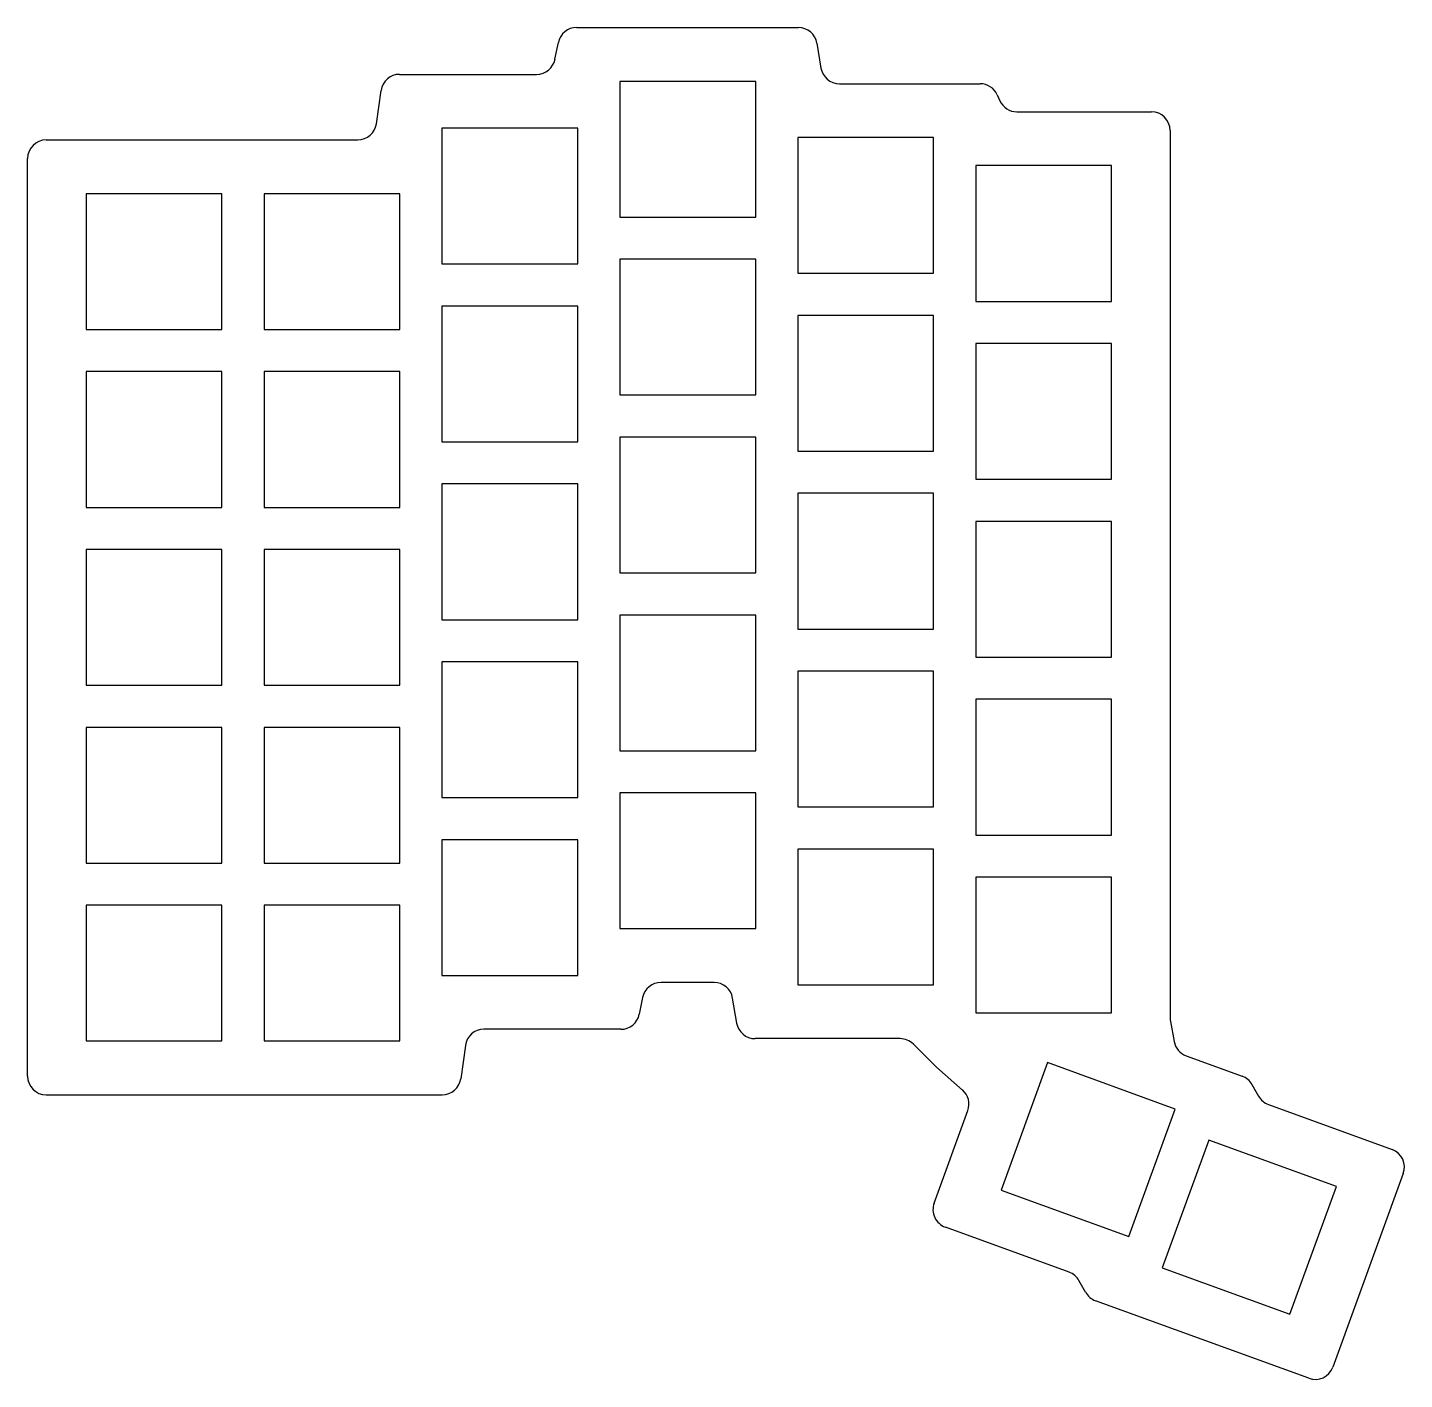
# Model space of a CAD drawing. Header units: millimetres. Extents: x -14 to 134, y -43 to 101.
import ezdxf

# ---------------------------------------------------------------- set-up
doc = ezdxf.new("R2010")
doc.units = ezdxf.units.MM

msp = doc.modelspace()

# ---------------------------------------------------------------- linework, layer by layer
for p, q in [((45.14, 101), (68.81, 101)), ((42.82, 97.61), (43.18, 99.39)), ((70.78, 99.33), (71.22, 96.67)), ((26.23, 96), (40.86, 96)), ((23.75, 90.72), (24.25, 94.28)), ((64.25, 95.25), (49.75, 95.25)), ((49.75, 95.25), (49.75, 80.75)), ((64.25, 80.75), (64.25, 95.25)), ((73.19, 95), (88.21, 95)), ((90.03, 93.82), (90.32, 93.18)), ((92.15, 92), (106.5, 92)), ((45.25, 90.25), (30.75, 90.25)), ((30.75, 90.25), (30.75, 75.75)), ((45.25, 75.75), (45.25, 90.25)), ((108.5, 90), (108.5, -4.82)), ((-11.5, 89), (21.77, 89)), ((83.25, 89.25), (68.75, 89.25)), ((68.75, 89.25), (68.75, 74.75)), ((83.25, 74.75), (83.25, 89.25)), ((-13.5, -11), (-13.5, 87)), ((102.25, 86.25), (87.75, 86.25)), ((87.75, 86.25), (87.75, 71.75)), ((102.25, 71.75), (102.25, 86.25)), ((7.25, 83.25), (-7.25, 83.25)), ((-7.25, 83.25), (-7.25, 68.75)), ((7.25, 68.75), (7.25, 83.25)), ((26.25, 83.25), (11.75, 83.25)), ((11.75, 83.25), (11.75, 68.75)), ((26.25, 68.75), (26.25, 83.25)), ((49.75, 80.75), (64.25, 80.75)), ((30.75, 75.75), (45.25, 75.75)), ((64.25, 76.25), (49.75, 76.25)), ((49.75, 76.25), (49.75, 61.75)), ((64.25, 61.75), (64.25, 76.25)), ((68.75, 74.75), (83.25, 74.75)), ((45.25, 71.25), (30.75, 71.25)), ((30.75, 71.25), (30.75, 56.75)), ((45.25, 56.75), (45.25, 71.25)), ((87.75, 71.75), (102.25, 71.75)), ((83.25, 70.25), (68.75, 70.25)), ((68.75, 70.25), (68.75, 55.75)), ((83.25, 55.75), (83.25, 70.25)), ((-7.25, 68.75), (7.25, 68.75)), ((11.75, 68.75), (26.25, 68.75)), ((102.25, 67.25), (87.75, 67.25)), ((87.75, 67.25), (87.75, 52.75)), ((102.25, 52.75), (102.25, 67.25)), ((7.25, 64.25), (-7.25, 64.25)), ((-7.25, 64.25), (-7.25, 49.75)), ((7.25, 49.75), (7.25, 64.25)), ((26.25, 64.25), (11.75, 64.25)), ((11.75, 64.25), (11.75, 49.75)), ((26.25, 49.75), (26.25, 64.25)), ((49.75, 61.75), (64.25, 61.75)), ((30.75, 56.75), (45.25, 56.75)), ((64.25, 57.25), (49.75, 57.25)), ((49.75, 57.25), (49.75, 42.75)), ((64.25, 42.75), (64.25, 57.25)), ((68.75, 55.75), (83.25, 55.75)), ((45.25, 52.25), (30.75, 52.25)), ((30.75, 52.25), (30.75, 37.75)), ((45.25, 37.75), (45.25, 52.25)), ((87.75, 52.75), (102.25, 52.75)), ((83.25, 51.25), (68.75, 51.25)), ((68.75, 51.25), (68.75, 36.75)), ((83.25, 36.75), (83.25, 51.25)), ((-7.25, 49.75), (7.25, 49.75)), ((11.75, 49.75), (26.25, 49.75)), ((102.25, 48.25), (87.75, 48.25)), ((87.75, 48.25), (87.75, 33.75)), ((102.25, 33.75), (102.25, 48.25)), ((7.25, 45.25), (-7.25, 45.25)), ((-7.25, 45.25), (-7.25, 30.75)), ((7.25, 30.75), (7.25, 45.25)), ((26.25, 45.25), (11.75, 45.25)), ((11.75, 45.25), (11.75, 30.75)), ((26.25, 30.75), (26.25, 45.25)), ((49.75, 42.75), (64.25, 42.75)), ((64.25, 38.25), (49.75, 38.25)), ((49.75, 38.25), (49.75, 23.75)), ((64.25, 23.75), (64.25, 38.25)), ((30.75, 37.75), (45.25, 37.75)), ((68.75, 36.75), (83.25, 36.75)), ((45.25, 33.25), (30.75, 33.25)), ((30.75, 33.25), (30.75, 18.75)), ((45.25, 18.75), (45.25, 33.25)), ((87.75, 33.75), (102.25, 33.75)), ((83.25, 32.25), (68.75, 32.25)), ((68.75, 32.25), (68.75, 17.75)), ((83.25, 17.75), (83.25, 32.25)), ((-7.25, 30.75), (7.25, 30.75)), ((11.75, 30.75), (26.25, 30.75)), ((102.25, 29.25), (87.75, 29.25)), ((87.75, 29.25), (87.75, 14.75)), ((102.25, 14.75), (102.25, 29.25)), ((7.25, 26.25), (-7.25, 26.25)), ((-7.25, 26.25), (-7.25, 11.75)), ((7.25, 11.75), (7.25, 26.25)), ((26.25, 26.25), (11.75, 26.25)), ((11.75, 26.25), (11.75, 11.75)), ((26.25, 11.75), (26.25, 26.25)), ((49.75, 23.75), (64.25, 23.75)), ((64.25, 19.25), (49.75, 19.25)), ((49.75, 19.25), (49.75, 4.75)), ((64.25, 4.75), (64.25, 19.25)), ((30.75, 18.75), (45.25, 18.75)), ((68.75, 17.75), (83.25, 17.75)), ((87.75, 14.75), (102.25, 14.75)), ((45.25, 14.25), (30.75, 14.25)), ((30.75, 14.25), (30.75, -0.25)), ((45.25, -0.25), (45.25, 14.25)), ((83.25, 13.25), (68.75, 13.25)), ((68.75, 13.25), (68.75, -1.25)), ((83.25, -1.25), (83.25, 13.25)), ((-7.25, 11.75), (7.25, 11.75)), ((11.75, 11.75), (26.25, 11.75)), ((102.25, 10.25), (87.75, 10.25)), ((87.75, 10.25), (87.75, -4.25)), ((102.25, -4.25), (102.25, 10.25)), ((7.25, 7.25), (-7.25, 7.25)), ((-7.25, 7.25), (-7.25, -7.25)), ((7.25, -7.25), (7.25, 7.25)), ((26.25, 7.25), (11.75, 7.25)), ((11.75, 7.25), (11.75, -7.25)), ((26.25, -7.25), (26.25, 7.25)), ((49.75, 4.75), (64.25, 4.75)), ((30.75, -0.25), (45.25, -0.25)), ((59.81, -1), (54.14, -1)), ((68.75, -1.25), (83.25, -1.25)), ((52.18, -2.61), (51.82, -4.39)), ((62.22, -5.33), (61.78, -2.67)), ((87.75, -4.25), (102.25, -4.25)), ((108.53, -5.18), (108.92, -7.3)), ((-7.25, -7.25), (7.25, -7.25)), ((11.75, -7.25), (26.25, -7.25)), ((49.86, -6), (35.23, -6)), ((79.67, -7), (64.19, -7)), ((33.25, -7.72), (32.75, -11.28)), ((83.45, -9.95), (81.09, -7.59)), ((110.21, -8.82), (116.18, -11)), ((86.34, -12.49), (83.55, -10.04)), ((95.42, -9.56), (90.46, -23.18)), ((109.04, -14.52), (95.42, -9.56)), ((-11.5, -13), (30.77, -13)), ((117.24, -11.9), (117.94, -13.14)), ((83.3, -24.57), (86.9, -14.67)), ((104.08, -28.14), (109.04, -14.52)), ((119, -14.04), (132.21, -18.85)), ((112.62, -17.84), (107.66, -31.47)), ((126.25, -22.8), (112.62, -17.84)), ((133.4, -21.41), (125.88, -42.09)), ((90.46, -23.18), (104.08, -28.14)), ((121.29, -36.43), (126.25, -22.8)), ((97.71, -31.94), (84.5, -27.13)), ((107.66, -31.47), (121.29, -36.43)), ((99.46, -34.08), (98.77, -32.84)), ((123.31, -43.28), (100.52, -34.99))]:
    msp.add_line(p, q)
for centre, start, end in [((45.14, 99), 90, 168.6901), ((68.81, 99), 9.4623, 90), ((40.86, 98), 270, 348.6901), ((26.23, 94), 90, 171.8699), ((73.19, 97), 189.4623, 270), ((88.21, 93), 24.2952, 90), ((92.15, 94), 204.2952, 270), ((106.5, 90), 0, 90), ((21.77, 91), 270, 351.8699), ((-11.5, 87), 90, 180), ((54.14, -3), 90, 168.6901), ((59.81, -3), 9.4623, 90), ((49.86, -4), 270, 348.6901), ((64.19, -5), 189.4623, 270), ((110.5, -4.82), 180, 190.4032), ((35.23, -8), 90, 171.8699), ((79.67, -9), 45, 90), ((110.89, -6.94), 190.4032, 250), ((84.87, -8.54), 225, 228.8222), ((-11.5, -11), 180, 270), ((30.77, -11), 270, 351.8699), ((115.5, -12.88), 29.1849, 70), ((85.02, -13.99), 340, 48.8222), ((119.68, -12.16), 209.1849, 250), ((131.52, -20.73), 340, 70), ((85.18, -25.25), 160, 250), ((97.02, -33.82), 29.1849, 70), ((101.21, -33.11), 209.1849, 250), ((124, -41.4), 250, 340)]:
    msp.add_arc(centre, 2, start, end)

doc.saveas('drawing.dxf')
